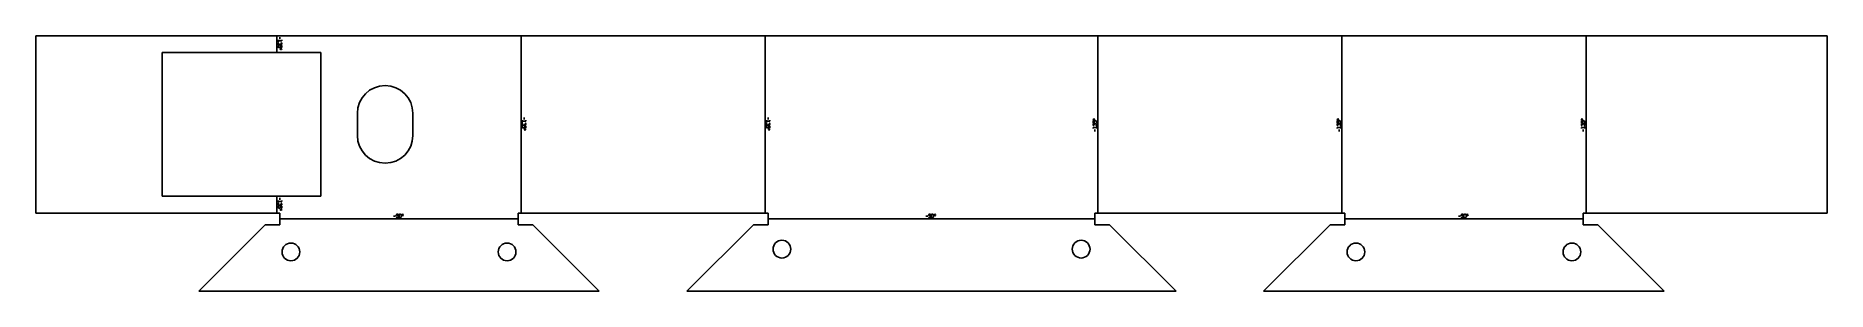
# Model space of a CAD drawing. Header units: millimetres. Extents: x 0 to 1027, y 0 to 146.
import ezdxf

# ---------------------------------------------------------------- set-up
doc = ezdxf.new("R2010")
doc.units = ezdxf.units.MM
for name, color, linetype in [('Unfold025_Sketch', 7, 'CONTINUOUS'), ('Unfold025_Sketch_Bend_Labels', 7, 'CONTINUOUS'), ('Unfold025_Sketch_Bends', 7, 'CONTINUOUS'), ('Unfold025_Sketch_Holes', 7, 'CONTINUOUS'), ('Unfold025_Sketch_Internal', 7, 'CONTINUOUS')]:
    doc.layers.add(name, color=color, linetype=linetype)

msp = doc.modelspace()

# ---------------------------------------------------------------- linework, layer by layer
at = {"layer": 'Unfold025_Sketch'}
for p, q in [((136.5, 146.4), (0, 146.4)), ((0, 146.4), (0, 44.8)), ((139.9, 146.4), (136.5, 146.4)), ((276.4, 146.4), (139.9, 146.4)), ((279.8, 146.4), (276.4, 146.4)), ((416.3, 146.4), (279.8, 146.4)), ((419.7, 146.4), (416.3, 146.4)), ((607, 146.4), (419.7, 146.4)), ((610.4, 146.4), (607, 146.4)), ((746.9, 146.4), (610.4, 146.4)), ((750.3, 146.4), (746.9, 146.4)), ((886.8, 146.4), (750.3, 146.4)), ((890.1, 146.4), (886.8, 146.4)), ((1026.7, 146.4), (890.1, 146.4)), ((1026.7, 44.8), (1026.7, 146.4)), ((0, 44.8), (136.5, 44.8)), ((136.5, 44.8), (139.9, 44.8)), ((139.9, 44.8), (139.9, 38.1)), ((276.4, 38.1), (276.4, 44.8)), ((276.4, 44.8), (279.8, 44.8)), ((279.8, 44.8), (416.3, 44.8)), ((416.3, 44.8), (419.7, 44.8)), ((419.7, 44.8), (419.7, 38.1)), ((607, 38.1), (607, 44.8)), ((607, 44.8), (610.4, 44.8)), ((610.4, 44.8), (746.9, 44.8)), ((746.9, 44.8), (750.3, 44.8)), ((750.3, 44.8), (750.3, 38.1)), ((886.8, 38.1), (886.8, 44.8)), ((886.8, 44.8), (890.1, 44.8)), ((890.1, 44.8), (1026.7, 44.8)), ((131.5, 38.1), (93.4, 0)), ((139.9, 38.1), (131.5, 38.1)), ((284.8, 38.1), (276.4, 38.1)), ((322.9, 0), (284.8, 38.1)), ((411.3, 38.1), (373.2, 0)), ((419.7, 38.1), (411.3, 38.1)), ((615.4, 38.1), (607, 38.1)), ((653.5, 0), (615.4, 38.1)), ((741.8, 38.1), (703.7, 0)), ((750.3, 38.1), (741.8, 38.1)), ((895.2, 38.1), (886.8, 38.1)), ((933.3, 0), (895.2, 38.1)), ((93.4, 0), (322.9, 0)), ((373.2, 0), (653.5, 0)), ((703.7, 0), (933.3, 0))]:
    msp.add_line(p, q, dxfattribs=at)
at = {"layer": 'Unfold025_Sketch_Bend_Labels'}
for p, q in [((138.9, 144.1), (138.9, 142.9)), ((139.9, 145.7), (139.9, 144.5)), ((140.9, 144.1), (140.9, 143.5)), ((140.9, 143.5), (138.9, 143.5)), ((138.9, 141.7), (138.9, 142.1)), ((138.9, 140.1), (138.9, 140.9)), ((139.7, 141.3), (139.3, 141.3)), ((139.7, 139.7), (139.3, 139.7)), ((140.1, 141.7), (140.1, 142.1)), ((140.9, 140.9), (140.1, 140.9)), ((140.1, 140.9), (140.1, 140.1)), ((140.9, 142.1), (140.9, 141.7)), ((140.9, 139.7), (140.9, 140.9)), ((278.8, 98), (278.8, 96.8)), ((280.8, 97.4), (278.8, 97.4)), ((278.8, 95.6), (278.8, 96)), ((278.8, 94), (278.8, 94.8)), ((279.6, 95.2), (279.2, 95.2)), ((279.6, 93.6), (279.2, 93.6)), ((279.8, 99.6), (279.8, 98.4)), ((280, 95.6), (280, 96)), ((280.8, 94.8), (280, 94.8)), ((280, 94.8), (280, 94)), ((280.8, 98), (280.8, 97.4)), ((280.8, 96), (280.8, 95.6)), ((280.8, 93.6), (280.8, 94.8)), ((418.7, 98), (418.7, 96.8)), ((420.7, 97.4), (418.7, 97.4)), ((418.7, 95.6), (418.7, 96)), ((418.7, 94), (418.7, 94.8)), ((419.5, 95.2), (419.1, 95.2)), ((419.5, 93.6), (419.1, 93.6)), ((419.7, 99.6), (419.7, 98.4)), ((419.9, 95.6), (419.9, 96)), ((420.7, 94.8), (419.9, 94.8)), ((419.9, 94.8), (419.9, 94)), ((420.7, 98), (420.7, 97.4)), ((420.7, 96), (420.7, 95.6)), ((420.7, 93.6), (420.7, 94.8)), ((606, 97.6), (606, 96.4)), ((606, 96.4), (606.8, 96.4)), ((606, 95.2), (606, 95.6)), ((606, 93.2), (606, 93.8)), ((606, 93.8), (608, 93.8)), ((606.8, 96.4), (606.8, 97.2)), ((606.8, 95.6), (606.8, 95.2)), ((607, 91.6), (607, 92.8)), ((607.2, 97.6), (607.6, 97.6)), ((607.2, 96), (607.6, 96)), ((608, 97.2), (608, 96.4)), ((608, 95.6), (608, 95.2)), ((608, 93.2), (608, 94.4)), ((745.9, 97.6), (745.9, 96.4)), ((745.9, 96.4), (746.7, 96.4)), ((745.9, 95.2), (745.9, 95.6)), ((745.9, 93.2), (745.9, 93.8)), ((745.9, 93.8), (747.9, 93.8)), ((746.7, 96.4), (746.7, 97.2)), ((746.7, 95.6), (746.7, 95.2)), ((746.9, 91.6), (746.9, 92.8)), ((747.1, 97.6), (747.5, 97.6)), ((747.1, 96), (747.5, 96)), ((747.9, 97.2), (747.9, 96.4)), ((747.9, 95.6), (747.9, 95.2)), ((747.9, 93.2), (747.9, 94.4)), ((885.8, 97.6), (885.8, 96.4)), ((885.8, 96.4), (886.6, 96.4)), ((885.8, 95.2), (885.8, 95.6)), ((885.8, 93.2), (885.8, 93.8)), ((885.8, 93.8), (887.8, 93.8)), ((886.6, 96.4), (886.6, 97.2)), ((886.6, 95.6), (886.6, 95.2)), ((886.8, 91.6), (886.8, 92.8)), ((887, 97.6), (887.4, 97.6)), ((887, 96), (887.4, 96)), ((887.8, 97.2), (887.8, 96.4)), ((887.8, 95.6), (887.8, 95.2)), ((887.8, 93.2), (887.8, 94.4)), ((138.9, 52), (138.9, 50.8)), ((140.9, 51.4), (138.9, 51.4)), ((139.9, 53.6), (139.9, 52.4)), ((140.9, 52), (140.9, 51.4)), ((138.9, 49.6), (138.9, 50)), ((138.9, 48), (138.9, 48.8)), ((139.7, 49.2), (139.3, 49.2)), ((139.7, 47.6), (139.3, 47.6)), ((140.1, 49.6), (140.1, 50)), ((140.9, 48.8), (140.1, 48.8)), ((140.1, 48.8), (140.1, 48)), ((140.9, 50), (140.9, 49.6)), ((140.9, 47.6), (140.9, 48.8)), ((205, 43.1), (206.2, 43.1)), ((207, 44.1), (207.4, 44.1)), ((207.8, 43.3), (207, 43.3)), ((207.4, 42.1), (207, 42.1)), ((207.8, 43.7), (207.8, 42.5)), ((208.2, 42.5), (208.2, 43.7)), ((208.6, 44.1), (209, 44.1)), ((209, 42.1), (208.6, 42.1)), ((209.4, 43.7), (209.4, 42.5)), ((510.1, 43.1), (511.3, 43.1)), ((512.1, 44.1), (512.5, 44.1)), ((512.9, 43.3), (512.1, 43.3)), ((512.5, 42.1), (512.1, 42.1)), ((512.9, 43.7), (512.9, 42.5)), ((513.3, 42.5), (513.3, 43.7)), ((513.7, 44.1), (514.1, 44.1)), ((514.1, 42.1), (513.7, 42.1)), ((514.5, 43.7), (514.5, 42.5)), ((815.3, 43.1), (816.5, 43.1)), ((817.3, 44.1), (817.7, 44.1)), ((818.1, 43.3), (817.3, 43.3)), ((817.7, 42.1), (817.3, 42.1)), ((818.1, 43.7), (818.1, 42.5)), ((818.5, 42.5), (818.5, 43.7)), ((818.9, 44.1), (819.3, 44.1)), ((819.3, 42.1), (818.9, 42.1)), ((819.7, 43.7), (819.7, 42.5))]:
    msp.add_line(p, q, dxfattribs=at)
for centre in [(140.5, 138.9), (280.4, 92.8), (420.3, 92.8), (606.4, 98.4), (746.3, 98.4), (886.2, 98.4), (140.5, 46.8), (210.2, 43.7), (515.3, 43.7), (820.5, 43.7)]:
    msp.add_circle(centre, 0.4, dxfattribs=at)
for centre, start, end in [((139.3, 142.1), 90, 180), ((139.3, 141.7), 180, -90), ((139.3, 140.1), 180, -90), ((139.7, 141.7), -90, 0), ((139.7, 140.1), -90, 0), ((140.5, 141.7), -180, 0), ((140.5, 142.1), 0, 90), ((279.2, 96), 90, 180), ((279.2, 95.6), -180, -90), ((279.2, 94), -180, -90), ((279.6, 95.6), -90, 0), ((279.6, 94), -90, 0), ((280.4, 95.6), 180, 0), ((280.4, 96), 0, 90), ((419.1, 96), 90, 180), ((419.1, 95.6), -180, -90), ((419.1, 94), -180, -90), ((419.5, 95.6), -90, 0), ((419.5, 94), -90, 0), ((420.3, 95.6), -180, 0), ((420.3, 96), 0, 90), ((606.4, 95.6), 0, 180), ((606.4, 95.2), -180, -90), ((607.2, 97.2), 90, 180), ((607.2, 95.6), 90, 180), ((607.6, 97.2), 0, 90), ((607.6, 95.6), 0, 90), ((607.6, 95.2), -90, 0), ((746.3, 95.6), 0, 180), ((746.3, 95.2), -180, -90), ((747.1, 97.2), 90, 180), ((747.1, 95.6), 90, 180), ((747.5, 97.2), 0, 90), ((747.5, 95.6), 0, 90), ((747.5, 95.2), -90, 0), ((886.2, 95.6), 0, -180), ((886.2, 95.2), -180, -90), ((887, 97.2), 90, 180), ((887, 95.6), 90, 180), ((887.4, 97.2), 0, 90), ((887.4, 95.6), 0, 90), ((887.4, 95.2), -90, 0), ((139.3, 50), 90, -180), ((139.3, 49.6), 180, -90), ((139.3, 48), 180, -90), ((139.7, 49.6), -90, 0), ((139.7, 48), -90, 0), ((140.5, 49.6), 180, 0), ((140.5, 50), 0, 90), ((207, 43.7), 90, -90), ((207, 42.5), 180, -90), ((207.4, 43.7), 0, 90), ((207.4, 42.5), -90, 0), ((208.6, 43.7), 90, -180), ((208.6, 42.5), 180, -90), ((209, 43.7), 0, 90), ((209, 42.5), -90, 0), ((512.1, 43.7), 90, -90), ((512.1, 42.5), -180, -90), ((512.5, 43.7), 0, 90), ((512.5, 42.5), -90, 0), ((513.7, 43.7), 90, 180), ((513.7, 42.5), -180, -90), ((514.1, 43.7), 0, 90), ((514.1, 42.5), -90, 0), ((817.3, 43.7), 90, -90), ((817.3, 42.5), -180, -90), ((817.7, 43.7), 0, 90), ((817.7, 42.5), -90, 0), ((818.9, 43.7), 90, 180), ((818.9, 42.5), -180, -90), ((819.3, 43.7), 0, 90), ((819.3, 42.5), -90, 0)]:
    msp.add_arc(centre, 0.4, start, end, dxfattribs=at)
at = {"layer": 'Unfold025_Sketch_Bends'}
for p, q in [((138.2, 146.4), (138.2, 136.9)), ((278.1, 146.4), (278.1, 44.8)), ((418, 146.4), (418, 44.8)), ((608.7, 44.8), (608.7, 146.4)), ((748.6, 44.8), (748.6, 146.4)), ((888.5, 44.8), (888.5, 146.4)), ((138.2, 44.8), (138.2, 54.4)), ((139.9, 41.5), (276.4, 41.5)), ((419.7, 41.5), (607, 41.5)), ((750.3, 41.5), (886.8, 41.5))]:
    msp.add_line(p, q, dxfattribs=at)
at = {"layer": 'Unfold025_Sketch_Holes'}
for centre in [(146.2, 22.5), (270.1, 22.5), (427.6, 24.1), (599.1, 24.1), (756.6, 22.5), (880.4, 22.5)]:
    msp.add_circle(centre, 5.08, dxfattribs=at)
at = {"layer": 'Unfold025_Sketch_Internal'}
for p, q in [((72.5, 54.4), (72.5, 136.9)), ((72.5, 136.9), (136.5, 136.9)), ((136.5, 136.9), (139.9, 136.9)), ((139.9, 136.9), (163.4, 136.9)), ((163.4, 136.9), (163.4, 54.4)), ((184.3, 102), (184.3, 89.3)), ((216.1, 89.3), (216.1, 102)), ((136.5, 54.4), (72.5, 54.4)), ((139.9, 54.4), (136.5, 54.4)), ((163.4, 54.4), (139.9, 54.4))]:
    msp.add_line(p, q, dxfattribs=at)
for centre, start, end in [((200.2, 102), 0, -180), ((200.2, 89.3), -180, 0)]:
    msp.add_arc(centre, 15.9, start, end, dxfattribs=at)

doc.saveas('drawing.dxf')
